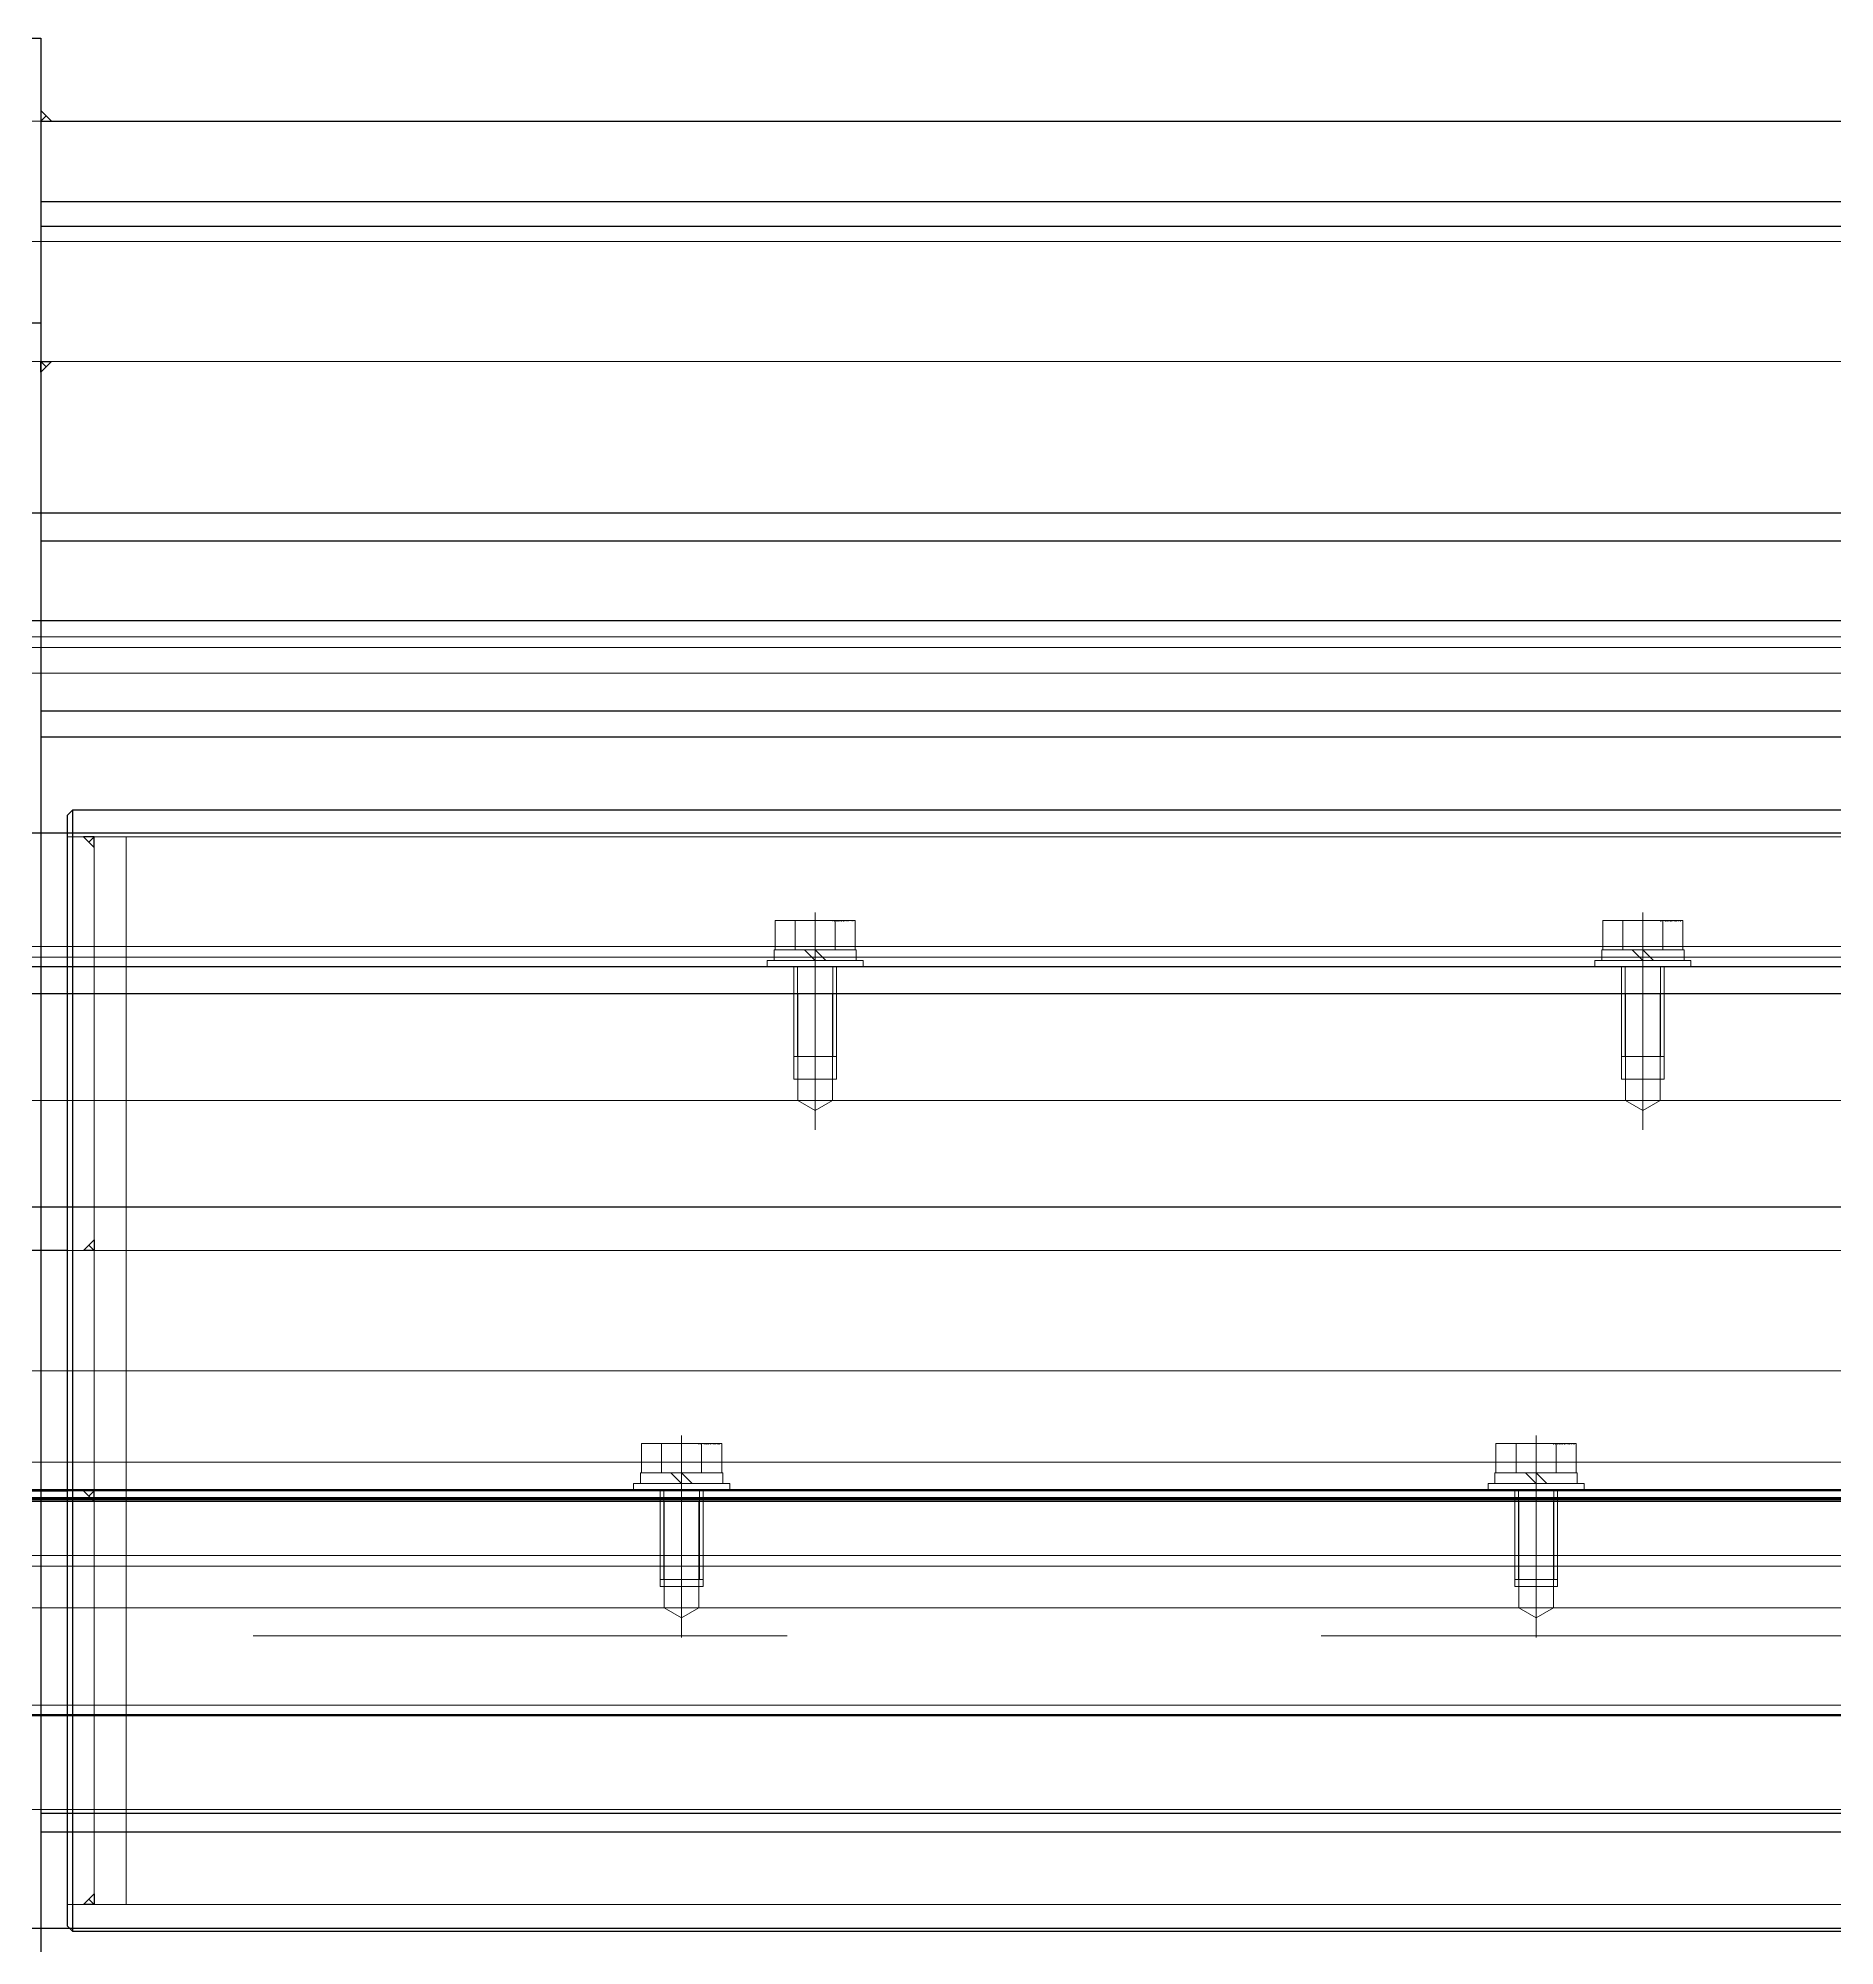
# Model space of a CAD drawing. Units: millimetres at full size. Extents: x -18456 to 18937, y -12290 to 13871.
# Drawn here: x -13796 to -12787, y -4701 to -3630 of the extents above; entities that cross this region are included whole.
import ezdxf
from ezdxf.enums import TextEntityAlignment as Align

# ---------------------------------------------------------------- set-up
doc = ezdxf.new("R2010")
doc.units = ezdxf.units.MM
doc.header["$LTSCALE"] = 100
doc.linetypes.add('CHAIN2', pattern=[12, 9, -1, 1, -1])
doc.linetypes.add('DOUBLE_CHAIN2', pattern=[12.8, 9, -1, 0.6, -0.6, 0.6, -1])
for name, color, linetype in [('0-2_0', 2, 'Continuous'), ('0-3_06_PHANTOM', 2, 'DOUBLE_CHAIN2'), ('0-6_10_DRAFT', 1, 'Continuous')]:
    doc.layers.add(name, color=color, linetype=linetype)
doc.layers.add('0-7_05_CENTER', color=2, linetype='CHAIN2', lineweight=18)
doc.layers.add('0-8_04_HIDDEN', color=7, linetype='Continuous', lineweight=18)
doc.styles.add('ＭＳ ゴシック', font='')
doc.styles.get('ＭＳ ゴシック').set_extended_font_data('MS Gothic')

# ---------------------------------------------------------------- blocks, each defined once
blk = doc.blocks.new('A$C67F20274_1_1')
at = {"layer": '0-3_06_PHANTOM', "color": 3, "linetype": 'Continuous'}
blk.add_line((-1, -1), (0, 0), dxfattribs=at)
at = {"layer": '0-3_06_PHANTOM', "color": 3}
blk.add_lwpolyline([(0, 0), (-2, 0), (0, -2)], close=True, dxfattribs=at)
blk = doc.blocks.new('A$C11311CD3_1_1')
at = {"layer": '0-2_0', "color": 134}
blk.add_line((914, 105), (914, -105), dxfattribs=at)
blk.add_lwpolyline([(-914, 105), (914, 105), (915, 104), (915, -104), (914, -105), (-914, -105), (-915, -104), (-915, 104)], close=True, dxfattribs=at)
blk.add_lwpolyline([(915, -22.5), (940, -22.5), (941, -21.5), (941, 21.5), (940, 22.5), (915, 22.5)], dxfattribs=at)
at = {"layer": '0-7_05_CENTER'}
blk.add_line((-1002.78, 0), (1002.78, 0), dxfattribs=at)
at = {"layer": '0-8_04_HIDDEN'}
for p, q in [((-915, 99.95), (915, 99.95)), ((904, 99.95), (904, -99.95)), ((910, 99.95), (910, -99.95)), ((-915, 22.5), (915, 22.5)), ((915, -22.5), (-915, -22.5)), ((-915, -99.95), (915, -99.95))]:
    blk.add_line(p, q, dxfattribs=at)
at = {"layer": '0-2_0', "xscale": -1}
for p in [(910, 99.95), (910, -22.5)]:
    blk.add_blockref('A$C67F20274_1_1', p, dxfattribs=at)
at = {"layer": '0-2_0', "rotation": 180}
for p in [(910, 22.5), (910, -99.95)]:
    blk.add_blockref('A$C67F20274_1_1', p, dxfattribs=at)
blk = doc.blocks.new('A$C5A066D84_1')
at = {"layer": '0-2_0', "color": 134}
for p, q in [((-920, 297.74), (920, 297.74)), ((-920, 294.27), (920, 294.27)), ((-920, 92.82), (920, 92.82)), ((-920, 87.96), (920, 87.96)), ((-920, 56.1), (920, 56.1)), ((-920, -2.76), (920, -2.76)), ((-920, -7.43), (920, -7.43)), ((920, -22.5), (-920, -22.5))]:
    blk.add_line(p, q, dxfattribs=at)
for points in [[(929, -38.04), (920, -38.04), (920, 431.68)], [(995, 20.27), (990, 15.27), (920, 15.27)]]:
    blk.add_lwpolyline(points, dxfattribs=at)
at = {"layer": '0-7_05_CENTER'}
blk.add_line((-1092.78, 0), (1092.78, 0), dxfattribs=at)
at = {"layer": '0-8_04_HIDDEN'}
for p, q in [((920, 22.5), (-920, 22.5)), ((929, 22.5), (920, 22.5)), ((929, -22.5), (920, -22.5))]:
    blk.add_line(p, q, dxfattribs=at)
at = {"layer": '0-2_0', "xscale": -1, "rotation": 180}
blk.add_blockref('A$C67F20274_1_1', (920, 22.5), dxfattribs=at)
at = {"layer": '0-2_0'}
blk.add_blockref('A$C67F20274_1_1', (920, -22.5), dxfattribs=at)
blk = doc.blocks.new('A$C1ACF5523_1')
at = {"layer": '0-2_0'}
for name, p in [('A$C5A066D84_1', (1050, 49.2)), ('A$C11311CD3_1_1', (1050, 260.59))]:
    blk.add_blockref(name, p, dxfattribs=at)
blk = doc.blocks.new('A$C546C4D54_1')
at = {"layer": '0-2_0', "color": 134}
blk.add_line((-3, 70), (-1187.1, 70), dxfattribs=at)
blk = doc.blocks.new('A$C427D398B_1')
at = {"layer": '0-2_0'}
blk.add_blockref('A$C546C4D54_1', (972, -5), dxfattribs=at)
blk = doc.blocks.new('A$C7DA730F5_1')
at = {"layer": '0-2_0', "color": 134}
blk.add_lwpolyline([(-959, 30), (959, 30), (960, 29), (960, -29), (959, -30), (-959, -30), (-960, -29), (-960, 29)], close=True, dxfattribs=at)
at = {"layer": '0-7_05_CENTER'}
blk.add_line((1104.54, 0), (-1104.54, 0), dxfattribs=at)
blk = doc.blocks.new('A$C0E021DA9_1')
at = {"layer": '0-2_0'}
blk.add_blockref('A$C7DA730F5_1', (0, 0), dxfattribs=at)
blk = doc.blocks.new('A$C47C53CF3_1_1')
at = {"layer": '0-2_0', "color": 134}
for p, q in [((-956, 0), (956, 0)), ((956, -40), (-956, -40))]:
    blk.add_line(p, q, dxfattribs=at)
at = {"layer": '0-7_05_CENTER'}
for p, q in [((-775, -25.52), (-775, 4.48)), ((-620, -25.52), (-620, 4.48)), ((1120.26, -20), (-1120.26, -20))]:
    blk.add_line(p, q, dxfattribs=at)
at = {"layer": '0-8_04_HIDDEN'}
for p, q in [((-779, -16), (-779, 0)), ((-778.25, -20), (-778.25, 0)), ((-771.75, -20), (-771.75, 0)), ((-771, -16), (-771, 0)), ((-624, -16), (-624, 0)), ((-623.25, -20), (-623.25, 0)), ((-616.75, -20), (-616.75, 0)), ((-616, -16), (-616, 0)), ((-771, -16), (-779, -16)), ((-616, -16), (-624, -16)), ((-771.75, -20), (-778.25, -20)), ((-778.25, -20), (-775, -21.88)), ((-775, -21.88), (-771.75, -20)), ((-616.75, -20), (-623.25, -20)), ((-623.25, -20), (-620, -21.88)), ((-620, -21.88), (-616.75, -20))]:
    blk.add_line(p, q, dxfattribs=at)
blk = doc.blocks.new('A$C24C71BDE_1_1')
at = {"layer": '0-2_0', "color": 134}
blk.add_lwpolyline([(952.5, 5), (-952.5, 5), (-952.5, 0), (952.5, 0)], close=True, dxfattribs=at)
at = {"layer": '0-7_05_CENTER'}
for p, q in [((-775, -4.82), (-775, 9.82)), ((-620, -4.82), (-620, 9.82))]:
    blk.add_line(p, q, dxfattribs=at)
blk = doc.blocks.new('A$C435F0BD9_1_1')
at = {"layer": '0-8_04_HIDDEN'}
for p, q in [((-7.51, 8.7), (7.51, 8.7)), ((-7.51, 3.2), (-7.51, 8.7)), ((-3.75, 3.2), (-3.75, 8.7)), ((3.75, 3.2), (3.75, 8.7)), ((7.51, 3.2), (7.51, 8.7)), ((-9, 1.2), (9, 1.2)), ((-9, 1.2), (-9, 0)), ((-9, 0), (9, 0)), ((-7.7, 3.2), (-7.7, 1.2)), ((7.7, 3.2), (-7.7, 3.2)), ((-4, -16.8), (-4, 0)), ((-3.32, -16.8), (-3.32, 0)), ((0, 1.2), (-2, 3.2)), ((0, 3.2), (2, 1.2)), ((3.32, -16.8), (3.32, 0)), ((4, -16.8), (4, 0)), ((7.7, 1.2), (7.7, 3.2)), ((9, 0), (9, 1.2)), ((-4, -16.8), (4, -16.8))]:
    blk.add_line(p, q, dxfattribs=at)
at = {"layer": '0-8_04_HIDDEN', "linetype": 'CHAIN2'}
blk.add_line((0, -18.3), (0, 10.2), dxfattribs=at)
at = {"layer": '0-6_10_DRAFT', "style": 'ＭＳ ゴシック', "width": 1.8}
blk.add_text('BT-M8x20L,SW,PW', height=0.2199, dxfattribs=at).set_placement((3.15, 8.36), align=Align.BOTTOM_LEFT)
blk = doc.blocks.new('A$C22662586_1_1')
at = {"layer": '0-2_0', "color": 134}
blk.add_lwpolyline([(-995, 0), (995, 0), (995, 1.5), (-995, 1.5)], close=True, dxfattribs=at)
at = {"layer": '0-7_05_CENTER'}
for p, q in [((-800, 3.73), (-800, -2.35)), ((-640, 3.73), (-640, -2.35))]:
    blk.add_line(p, q, dxfattribs=at)
blk = doc.blocks.new('A$C66DB7377_1_1')
at = {"layer": '0-2_0', "color": 134}
blk.add_lwpolyline([(999, -40), (-999, -40), (-1000, -39), (-1000, -1), (-999, 0), (999, 0)], dxfattribs=at)
at = {"layer": '0-7_05_CENTER'}
for p, q in [((-800, -25.52), (-800, 4.48)), ((-640, -25.52), (-640, 4.48)), ((1120.26, -20), (-1120.26, -20))]:
    blk.add_line(p, q, dxfattribs=at)
at = {"layer": '0-8_04_HIDDEN'}
for p, q in [((-804, -16), (-804, 0)), ((-803.25, -20), (-803.25, 0)), ((-796.75, -20), (-796.75, 0)), ((-796, -16), (-796, 0)), ((-644, -16), (-644, 0)), ((-643.25, -20), (-643.25, 0)), ((-636.75, -20), (-636.75, 0)), ((-636, -16), (-636, 0)), ((-796, -16), (-804, -16)), ((-636, -16), (-644, -16)), ((-796.75, -20), (-803.25, -20)), ((-803.25, -20), (-800, -21.88)), ((-800, -21.88), (-796.75, -20)), ((-636.75, -20), (-643.25, -20)), ((-643.25, -20), (-640, -21.88)), ((-640, -21.88), (-636.75, -20))]:
    blk.add_line(p, q, dxfattribs=at)
blk = doc.blocks.new('A$C217E54E0_1_1')
at = {"layer": '0-2_0', "color": 134}
blk.add_lwpolyline([(-995, 0), (995, 0), (995, 0.3), (-995, 0.3)], close=True, dxfattribs=at)
at = {"layer": '0-7_05_CENTER'}
for p, q in [((-800, -4.82), (-800, 5.12)), ((-640, -4.82), (-640, 5.12))]:
    blk.add_line(p, q, dxfattribs=at)
blk = doc.blocks.new('A$C4FD739D8_1')
at = {"layer": '0-2_0'}
for name, p in [('A$C435F0BD9_1_1', (-800, 22.1)), ('A$C435F0BD9_1_1', (-640, 22.1)), ('A$C217E54E0_1_1', (0, 20.3)), ('A$C217E54E0_1_1', (0, 20)), ('A$C66DB7377_1_1', (0, 20)), ('A$C22662586_1_1', (0, 20.6))]:
    blk.add_blockref(name, p, dxfattribs=at)
blk = doc.blocks.new('A$C43C202D3_1')
at = {"layer": '0-2_0'}
for name, p in [('A$C0E021DA9_1', (-1075, 520)), ('A$C435F0BD9_1_1', (-1850, 465)), ('A$C435F0BD9_1_1', (-1695, 465)), ('A$C24C71BDE_1_1', (-1075, 460)), ('A$C47C53CF3_1_1', (-1075, 460)), ('A$C4FD739D8_1', (-1075, 345))]:
    blk.add_blockref(name, p, dxfattribs=at)
blk = doc.blocks.new('A$C715E4393_1_1')
at = {"layer": '0-2_0', "color": 134}
blk.add_lwpolyline([(-990, 190), (990, 190), (990, -190), (-990, -190)], close=True, dxfattribs=at)
at = {"layer": '0-7_05_CENTER'}
blk.add_line((-1419.76, 0), (1090.76, 0), dxfattribs=at)
at = {"layer": '0-8_04_HIDDEN'}
for p, q in [((-990, 187), (990, 187)), ((981, 185), (331, 185)), ((331, 129), (981, 129)), ((331, 127), (981, 127)), ((-325, 32.5), (990, 32.5)), ((331, 15), (981, 15)), ((331, 13), (981, 13)), ((981, -13), (331, -13)), ((981, -15), (331, -15)), ((-325, -32.5), (990, -32.5))]:
    blk.add_line(p, q, dxfattribs=at)
blk = doc.blocks.new('A$C56A90DFC_1')
at = {"layer": '0-2_0', "xscale": -1}
blk.add_blockref('A$C715E4393_1_1', (-1050, 339.8), dxfattribs=at)

msp = doc.modelspace()

# ---------------------------------------------------------------- block references
at = {"layer": '0-2_0', "xscale": 3, "yscale": 3, "rotation": 180}
msp.add_blockref('A$C1ACF5523_1', (-7884.9, -3596.7), dxfattribs=at)
at = {"layer": '0-2_0', "xscale": 3, "yscale": 3}
for name, p in [('A$C43C202D3_1', (-7809.9, -5546.7)), ('A$C56A90DFC_1', (-7884.9, -5546.7)), ('A$C427D398B_1', (-14109.9, -4886.7))]:
    msp.add_blockref(name, p, dxfattribs=at)

doc.saveas('drawing.dxf')
